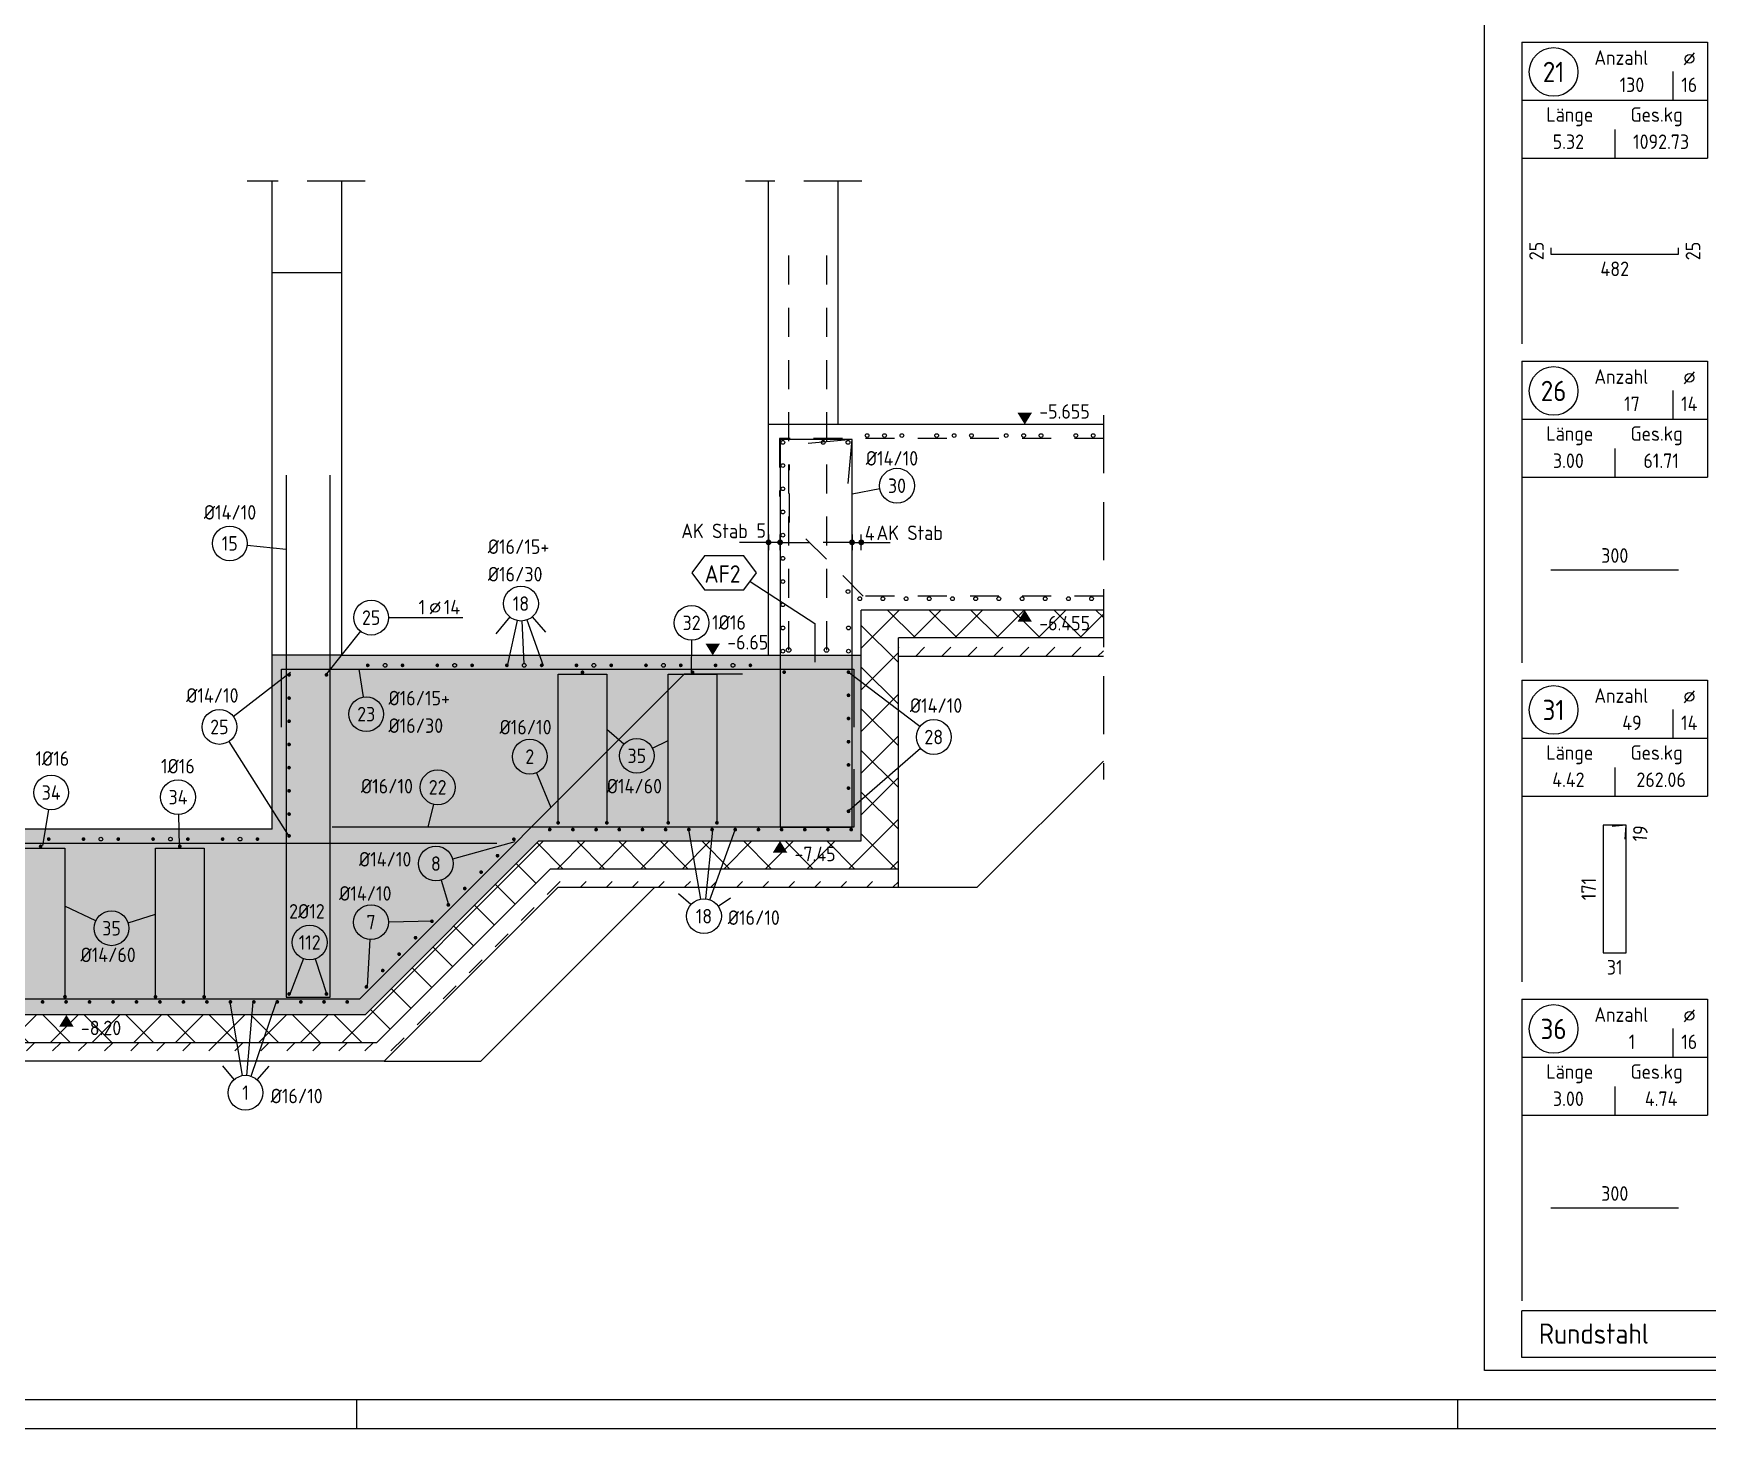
# Model space of a CAD drawing. Extents: x -13.2 to 53.1, y -36.8 to 21.9.
# Drawn here: x 18.83 to 26.05, y 0 to 6.01 of the extents above; entities that cross this region are included whole.
import ezdxf
from ezdxf.enums import TextEntityAlignment as Align

# ---------------------------------------------------------------- set-up
doc = ezdxf.new("R2010")
doc.units = 0
doc.header["$LTSCALE"] = 0.25
for name, pattern in [('AUSGEZOGEN', [1000.01, 1000, 0.01]), ('GESTRICHELT', [0.75, 0.5, -0.25]), ('GESTRICHELTX2', [1.5, 1, -0.5]), ('VERDECKTX2', [0.75, 0.5, -0.25])]:
    doc.linetypes.add(name, pattern=pattern)
for name, color, linetype in [('AFB', 7, 'Continuous'), ('AFU', 7, 'Continuous'), ('BETON', 7, 'Continuous'), ('grau_mittel', 7, 'Continuous'), ('HILFE', 7, 'Continuous'), ('koten', 7, 'Continuous'), ('MASSE', 7, 'Continuous'), ('OBJEKT', 7, 'Continuous'), ('RAHMEN', 7, 'Continuous'), ('RND', 7, 'Continuous'), ('RND-1', 7, 'Continuous'), ('RND_BILD', 7, 'Continuous'), ('SFP_Dämmung', 7, 'Continuous'), ('SFP_Hilfe', 7, 'Continuous'), ('TEXT', 7, 'Continuous')]:
    doc.layers.add(name, color=color, linetype=linetype)
doc.styles.add('txt', font='isocp.shx')
doc.linetypes.add('AFU_50K', pattern='A,0.15,["/",Standard,S=0.2,R=0,X=-0.01,Y=-0.1],0.07,["/",Standard,S=0.2,R=0,X=-0.01,Y=-0.1],0.15', length=0.37)
doc.linetypes.add('AFU_50L', pattern='A,0.75,["/",Standard,S=0.2,R=0,X=-0.01,Y=-0.1],0.07,["/",Standard,S=0.2,R=0,X=-0.01,Y=-0.1],0.75', length=1.57)
doc.dimstyles.new('DOT_I', dxfattribs={"dimscale": 0.25, "dimtxt": 0.25, "dimasz": 0.25, "dimexe": 0.1, "dimexo": 0.3, "dimgap": 0.1, "dimtad": 1, "dimdec": 3, "dimzin": 3, "dimtxsty": 'txt', "dimblk": 'DOT', "dimblk1": 'DOT', "dimblk2": 'DOT', "dimsah": 1, "dimcen": 0.1, "dimse1": 1, "dimse2": 1, "dimazin": 0, "dimtfac": 1, "dimtdec": 4, "dimtix": 1, "dimtmove": 2, "dimatfit": 3, "dimfxl": 0, "dimtvp": 1, "dimtolj": 1, "dimtzin": 0, "dimarcsym": 0})

# ---------------------------------------------------------------- blocks, each defined once
blk = doc.blocks.new('okrd_o')
at = {"layer": 'koten', "color": 7, "linetype": 'Continuous'}
blk.add_solid([(-0.125, 0.202), (0.125, 0.202), (0, 0)], dxfattribs=at)
at = {"layer": 'koten', "style": 'txt'}
blk.add_attdef('OKRD', (0.25, 0.1), '', height=0.25, dxfattribs=at)
blk = doc.blocks.new('okrd_u')
at = {"layer": 'koten', "color": 7, "linetype": 'Continuous'}
blk.add_solid([(-0.125, -0.202), (0.125, -0.202), (0, 0)], dxfattribs=at)
at = {"layer": 'koten', "style": 'txt'}
blk.add_attdef('OKRD', (0.25, -0.35), '', height=0.25, dxfattribs=at)
blk = doc.blocks.new('RND_HIN')
at = {"layer": 'RND', "color": 7, "linetype": 'Continuous'}
blk.add_circle((0, 0), 0.3, dxfattribs=at)
at = {"layer": 'RND', "color": 7, "linetype": 'Continuous', "style": 'txt'}
blk.add_attdef('POSI', text='', height=0.25, dxfattribs=at).set_placement((0, 0), align=Align.MIDDLE)
blk = doc.blocks.new('RND_LEI')
at = {"layer": 'RND', "color": 7, "linetype": 'Continuous'}
blk.add_line((1.022, 0.066), (1.19, 0.27), dxfattribs=at)
for centre, radius in [((0, 0), 0.3), ((1.106, 0.168), 0.075)]:
    blk.add_circle(centre, radius, dxfattribs=at)
at = {"layer": 'RND', "color": 7, "linetype": 'Continuous', "style": 'txt'}
blk.add_attdef('ANZ', text='', height=0.25, dxfattribs=at).set_placement((0.931, 0.057), align=Align.RIGHT)
for tag, p in [('DUM', (1.253, 0.057)), ('ABSTD', (1.674, 0.057)), ('POSTXT', (0.374, -0.327))]:
    blk.add_attdef(tag, p, '', height=0.25, dxfattribs=at)
blk.add_attdef('POSL', text='', height=0.25, dxfattribs=at).set_placement((0, 0), align=Align.MIDDLE)
blk = doc.blocks.new('A0-19-0')
at = {"layer": 'RAHMEN', "color": 5}
blk.add_line((2, 0.5), (137.4, 0.5), dxfattribs=at)
at = {"layer": 'RAHMEN', "color": 7}
for p, q in [((80.9, 0.5), (80.9, 0)), ((99.9, 0), (99.9, 0.5))]:
    blk.add_line(p, q, dxfattribs=at)
at = {"layer": 'RAHMEN'}
blk.add_line((0, 0), (137.9, 0), dxfattribs=at)
blk = doc.blocks.new('RND_LIS2')
at = {"layer": 'RND', "color": 3, "linetype": 'Continuous'}
for p, q in [((0, 0), (0, -5.2)), ((0, 0), (3.2, 0)), ((3.2, 0), (3.2, -2)), ((2.6, -0.503), (2.6, -1)), ((0, -1), (3.2, -1)), ((1.6, -1.503), (1.6, -2)), ((0, -2), (3.2, -2))]:
    blk.add_line(p, q, dxfattribs=at)
at = {"layer": 'RND', "color": 7, "linetype": 'Continuous'}
blk.add_line((2.805, -0.39), (2.973, -0.186), dxfattribs=at)
at = {"layer": 'RND', "color": 1, "linetype": 'Continuous'}
blk.add_circle((0.545, -0.513), 0.42, dxfattribs=at)
at = {"layer": 'RND', "color": 7, "linetype": 'Continuous'}
blk.add_circle((2.889, -0.288), 0.075, dxfattribs=at)
at = {"layer": 'RND', "color": 7, "linetype": 'Continuous', "style": 'txt'}
for s, p in [('Anzahl', (1.249, -0.391)), ('Länge', (0.42, -1.373)), ('Ges.kg', (1.872, -1.373))]:
    blk.add_text(s, height=0.25, dxfattribs=at).set_placement(p)
at = {"layer": 'RND', "color": 1, "linetype": 'Continuous', "style": 'txt'}
blk.add_attdef('POS1', text='', height=0.35, dxfattribs=at).set_placement((0.545, -0.513), align=Align.MIDDLE)
at = {"layer": 'RND', "color": 7, "linetype": 'Continuous', "style": 'txt'}
for tag, p in [('STK1', (1.897, -0.859)), ('DS1', (2.885, -0.859)), ('LANG1', (0.8, -1.841)), ('GEW', (2.4, -1.841))]:
    blk.add_attdef(tag, text='', height=0.25, dxfattribs=at).set_placement(p, align=Align.CENTER)
blk = doc.blocks.new('DOT')
at = {"layer": 'MASSE', "color": 7, "linetype": 'Continuous'}
for p, q in [((0, 0), (-1, 0)), ((0, 0.54), (0, -0.54))]:
    blk.add_line(p, q, dxfattribs=at)
at = {"layer": 'MASSE', "color": 7, "linetype": 'Continuous', "const_width": 0.2}
blk.add_lwpolyline([(-0.1, 0, 1), (0.1, 0, 1)], format="xyb", close=True, dxfattribs=at)
blk = doc.blocks.new('*D54')
at = {"layer": 'Defpoints', "color": 0, "linetype": 'AUSGEZOGEN', "transparency": 16777216}
for p in [(22.002, 3.8196), (22.002, 3.8196), (22.052, 3.8196)]:
    blk.add_point(p, dxfattribs=at)
at = {"layer": 'MASSE', "color": 0, "linetype": 'AUSGEZOGEN', "lineweight": -2, "transparency": 16777216}
for p, q in [((21.9395, 3.8196), (21.877, 3.8196)), ((22.052, 3.8196), (22.002, 3.8196)), ((22.1145, 3.8196), (22.177, 3.8196))]:
    blk.add_line(p, q, dxfattribs=at)
at = {"layer": 'MASSE', "color": 0, "linetype": 'AUSGEZOGEN', "lineweight": -2, "transparency": 16777216, "xscale": 0.0625, "yscale": 0.0625, "zscale": 0.0625}
blk.add_blockref('DOT', (22.002, 3.8196), dxfattribs=at)
at = {"layer": 'MASSE', "color": 0, "linetype": 'AUSGEZOGEN', "lineweight": -2, "transparency": 16777216, "xscale": 0.0625, "yscale": 0.0625, "zscale": 0.0625, "rotation": 180}
blk.add_blockref('DOT', (22.052, 3.8196), dxfattribs=at)
at = {"layer": 'MASSE', "color": 0, "linetype": 'AUSGEZOGEN', "transparency": 16777216, "insert": (21.9704, 3.8707), "char_height": 0.0625, "attachment_point": 5, "style": 'txt'}
blk.add_mtext('\\A1;5', dxfattribs=at)
blk = doc.blocks.new('*D55')
at = {"layer": 'Defpoints', "color": 0, "linetype": 'AUSGEZOGEN', "transparency": 16777216}
for p in [(22.362, 3.8196), (22.402, 3.8196), (22.402, 3.8196)]:
    blk.add_point(p, dxfattribs=at)
at = {"layer": 'MASSE', "color": 0, "linetype": 'AUSGEZOGEN', "lineweight": -2, "transparency": 16777216}
for p, q in [((22.2995, 3.8196), (22.237, 3.8196)), ((22.362, 3.8196), (22.402, 3.8196)), ((22.4645, 3.8196), (22.527, 3.8196))]:
    blk.add_line(p, q, dxfattribs=at)
at = {"layer": 'MASSE', "color": 0, "linetype": 'AUSGEZOGEN', "lineweight": -2, "transparency": 16777216, "xscale": 0.0625, "yscale": 0.0625, "zscale": 0.0625}
blk.add_blockref('DOT', (22.362, 3.8196), dxfattribs=at)
at = {"layer": 'MASSE', "color": 0, "linetype": 'AUSGEZOGEN', "lineweight": -2, "transparency": 16777216, "xscale": 0.0625, "yscale": 0.0625, "zscale": 0.0625, "rotation": 180}
blk.add_blockref('DOT', (22.402, 3.8196), dxfattribs=at)
at = {"layer": 'MASSE', "color": 0, "linetype": 'AUSGEZOGEN', "transparency": 16777216, "insert": (22.4384, 3.8594), "char_height": 0.0625, "attachment_point": 5, "style": 'txt'}
blk.add_mtext('\\A1;4', dxfattribs=at)
blk = doc.blocks.new('RND_SUM')
at = {"layer": 'RND', "color": 5, "linetype": 'Continuous'}
for p, q in [((0, 0), (0, 0.8)), ((11, 0.8), (0, 0.8)), ((11, 0.8), (11, 0)), ((11, 0), (0, 0))]:
    blk.add_line(p, q, dxfattribs=at)
at = {"layer": 'RND', "color": 1, "linetype": 'Continuous', "style": 'txt'}
for s, p in [('Rundstahl', (0.292, 0.235)), ('kg', (6.483, 0.235))]:
    blk.add_text(s, height=0.35, dxfattribs=at).set_placement(p)
blk.add_text('x liefern', height=0.35, dxfattribs=at).set_placement((10.784, 0.235), align=Align.RIGHT)
for tag, p in [('RND-S', (6.203, 0.235)), ('RND-Z', (8.59, 0.235))]:
    blk.add_attdef(tag, text='', height=0.35, dxfattribs=at).set_placement(p, align=Align.RIGHT)

msp = doc.modelspace()

# ---------------------------------------------------------------- hatches: boundary and pattern name
at = {"layer": 'grau_mittel'}
msp.add_hatch(color=61, dxfattribs=at).paths.add_polyline_path([(21.012, 2.5327), (22.402, 2.5327), (22.402, 3.3327), (22.002, 3.3327), (20.162, 3.3327), (19.862, 3.3327), (19.862, 2.5827), (18.402, 2.5827), (18.402, 3.3327), (17.502, 3.3327), (17.502, 1.7827), (20.262, 1.7827)])
at = {"layer": 'SFP_Dämmung', "linetype": 'AUSGEZOGEN'}
h = msp.add_hatch(dxfattribs=at)
h.set_pattern_fill('ANSI37', color=171, scale=0.04, angle=-180, double=1)
h.paths.add_polyline_path([(17.502, 3.5277), (16.747, 4.2827), (15.5142, 4.2827), (15.5142, 4.1627), (16.6972, 4.1627), (17.342, 3.518), (17.342, 1.6627), (20.3117, 1.6627), (21.0617, 2.4127), (22.562, 2.4127), (22.562, 3.4077), (23.4458, 3.4077), (23.4458, 3.5277), (22.402, 3.5277), (22.402, 2.5327), (21.012, 2.5327), (20.262, 1.7827), (17.502, 1.7827)])
h.paths.add_polyline_path([(15.6491, 4.181), (15.8536, 4.181), (15.8536, 4.2693), (15.6491, 4.2693)], flags=24)
h.paths.add_polyline_path([(19.0313, 1.6835), (19.236, 1.6835), (19.236, 1.7726), (19.0313, 1.7726)], flags=24)
h.paths.add_polyline_path([(22.1088, 2.431), (22.322, 2.431), (22.322, 2.5193), (22.1088, 2.5193)], flags=24)
h.paths.add_polyline_path([(23.1632, 3.4253), (23.4216, 3.4253), (23.4216, 3.5178), (23.1632, 3.5178)], flags=24)
at = {"layer": 'SFP_Hilfe', "linetype": 'AUSGEZOGEN'}
h = msp.add_hatch(dxfattribs=at)
h.set_pattern_fill('DASH', color=171, scale=0.025, angle=-135, double=1)
h.paths.add_polyline_path([(16.6972, 4.1627), (15.5142, 4.1627), (15.5142, 4.0827), (16.6641, 4.0827), (17.342, 3.4049), (17.342, 3.518)])
h.paths.add_polyline_path([(21.0948, 2.3327), (22.562, 2.3327), (22.562, 2.4127), (21.0617, 2.4127), (20.3117, 1.6627), (17.342, 1.6627), (17.342, 1.5827), (20.3448, 1.5827)])
h.paths.add_polyline_path([(23.4458, 3.4077), (22.562, 3.4077), (22.562, 3.3277), (23.4458, 3.3277)])

# ---------------------------------------------------------------- linework, layer by layer
at = {"layer": 'AFB', "color": 102, "linetype": 'AUSGEZOGEN'}
msp.add_line((21.9231, 3.6513), (22.202, 3.4697), dxfattribs=at)
at = {"layer": 'AFB', "color": 1, "linetype": 'AUSGEZOGEN'}
msp.add_line((22.202, 3.4697), (22.202, 3.3027), dxfattribs=at)
msp.add_lwpolyline([(21.7252, 3.7621), (21.671, 3.6882), (21.7252, 3.6143), (21.896, 3.6143), (21.9503, 3.6882), (21.896, 3.7621)], close=True, dxfattribs=at)
at = {"layer": 'AFU', "color": 8, "linetype": 'AFU_50K'}
for p, q in [((22.302, 4.3277), (22.002, 4.3277)), ((20.162, 3.3327), (19.862, 3.3327))]:
    msp.add_line(p, q, dxfattribs=at)
at = {"layer": 'AFU', "color": 8, "linetype": 'AFU_50L'}
msp.add_line((22.002, 3.3327), (22.402, 3.3327), dxfattribs=at)
at = {"layer": 'BETON', "color": 6, "linetype": 'AUSGEZOGEN'}
for p, q in [((22.002, 3.3327), (22.002, 5.3765)), ((22.302, 4.3277), (22.302, 5.3765)), ((19.862, 2.5827), (19.862, 4.9827)), ((19.862, 4.9827), (20.162, 4.9827)), ((20.162, 3.3327), (20.162, 4.9827)), ((23.4458, 4.3277), (22.302, 4.3277)), ((23.4458, 3.5277), (22.402, 3.5277)), ((22.402, 2.5327), (22.402, 3.5277)), ((20.162, 3.3327), (22.002, 3.3327)), ((19.862, 2.5827), (18.402, 2.5827)), ((20.262, 1.7827), (21.012, 2.5327)), ((21.012, 2.5327), (22.402, 2.5327)), ((20.262, 1.7827), (17.502, 1.7827))]:
    msp.add_line(p, q, dxfattribs=at)
at = {"layer": 'HILFE', "color": 102, "linetype": 'GESTRICHELTX2'}
for p, q in [((20.262, 5.3765), (19.7537, 5.3765)), ((22.404, 5.3765), (21.902, 5.3765)), ((23.4458, 4.3676), (23.4458, 2.797))]:
    msp.add_line(p, q, dxfattribs=at)
at = {"layer": 'HILFE', "color": 102, "linetype": 'AUSGEZOGEN'}
for p, q in [((23.4458, 3.4077), (22.562, 3.4077)), ((22.562, 2.4127), (22.562, 3.4077)), ((23.4458, 3.3277), (22.562, 3.3277)), ((22.902, 2.3327), (23.4458, 2.8766)), ((20.3117, 1.6627), (21.0617, 2.4127)), ((21.0617, 2.4127), (22.562, 2.4127)), ((22.562, 2.3327), (22.562, 2.4127)), ((20.3448, 1.5827), (21.0948, 2.3327)), ((20.762, 1.5827), (21.512, 2.3327)), ((21.0948, 2.3327), (22.562, 2.3327)), ((22.562, 2.3327), (22.902, 2.3327)), ((20.3117, 1.6627), (17.342, 1.6627)), ((20.3448, 1.5827), (17.342, 1.5827)), ((20.3448, 1.5827), (20.762, 1.5827))]:
    msp.add_line(p, q, dxfattribs=at)
at = {"layer": 'OBJEKT', "color": 7, "linetype": 'AUSGEZOGEN'}
for p, q in [((19.862, 4.9827), (19.862, 5.3765)), ((20.162, 4.9827), (20.162, 5.3765))]:
    msp.add_line(p, q, dxfattribs=at)
at = {"layer": 'RND', "color": 102, "linetype": 'AUSGEZOGEN'}
for p, q in [((22.4822, 4.05), (22.362, 4.0274)), ((19.7535, 3.8073), (19.922, 3.7897)), ((20.8866, 3.4979), (20.8262, 3.4252)), ((20.9184, 3.4824), (20.8768, 3.2935)), ((20.938, 3.4807), (20.9465, 3.2955)), ((20.96, 3.4851), (21.0308, 3.2895)), ((20.9834, 3.4987), (21.0404, 3.4326)), ((20.242, 3.4365), (20.0957, 3.2525)), ((21.6695, 3.3977), (21.6681, 3.2579)), ((19.6935, 3.0697), (19.9402, 3.2596)), ((20.2558, 3.1535), (20.2372, 3.2727)), ((22.6548, 3.0259), (22.3461, 3.2606)), ((19.6744, 2.9607), (19.9356, 2.5504)), ((21.3776, 2.9491), (21.3046, 3.013)), ((21.5016, 2.9325), (21.5696, 2.9654)), ((22.6579, 2.9313), (22.3497, 2.6632)), ((21.0011, 2.8266), (21.0628, 2.6765)), ((20.5569, 2.691), (20.5322, 2.5927)), ((18.8968, 2.6671), (18.8717, 2.5123)), ((19.4576, 2.6464), (19.4612, 2.5097)), ((20.64, 2.4551), (20.9101, 2.5301)), ((21.7107, 2.2823), (21.6585, 2.5819)), ((21.7314, 2.283), (21.7623, 2.5791)), ((21.749, 2.279), (21.8578, 2.5805)), ((20.59, 2.3633), (20.6224, 2.2588)), ((19.1012, 2.1883), (18.9683, 2.2512)), ((21.6674, 2.2581), (21.6142, 2.3052)), ((21.7854, 2.2509), (21.8385, 2.2873)), ((19.2403, 2.1794), (19.3583, 2.2177)), ((20.3628, 2.184), (20.5564, 2.1884)), ((20.2834, 2.1074), (20.2713, 1.9053)), ((19.9962, 2.0252), (19.9374, 1.8727)), ((20.0468, 2.0239), (20.0974, 1.8708)), ((19.7341, 1.5214), (19.6807, 1.8378)), ((19.7528, 1.5222), (19.7792, 1.839)), ((19.7707, 1.5185), (19.8789, 1.8365)), ((19.6982, 1.5047), (19.6483, 1.5637)), ((19.7964, 1.5035), (19.8489, 1.5625))]:
    msp.add_line(p, q, dxfattribs=at)
at = {"layer": 'RND', "color": 7, "linetype": 'AUSGEZOGEN'}
msp.add_line((20.3636, 3.4952), (20.6836, 3.4952), dxfattribs=at)
at = {"layer": 'RND', "color": 7, "linetype": 'GESTRICHELT'}
for points in [[(22.0887, 5.0556), (22.0887, 3.3556)], [(22.252, 5.0556), (22.252, 3.3556)]]:
    msp.add_lwpolyline(points, dxfattribs=at)
at = {"layer": 'RND', "color": 7, "linetype": 'VERDECKTX2'}
for points in [[(23.4458, 4.2677), (22.0496, 4.2677), (22.0496, 4.0177)], [(23.4458, 3.5877), (22.4106, 3.5877), (22.0924, 3.9059), (22.0924, 4.1559)]]:
    msp.add_lwpolyline(points, dxfattribs=at)
at = {"layer": 'RND', "color": 1, "linetype": 'AUSGEZOGEN'}
for points in [[(19.922, 4.1087), (19.922, 1.8587), (20.112, 1.8587), (20.112, 4.1087)], [(17.5338, 2.1027), (17.5338, 1.8527), (20.239, 1.8527), (21.6391, 3.2528), (21.8891, 3.2528)], [(19.902, 3.0227), (19.902, 3.2727), (22.3701, 3.2727), (22.3701, 3.0227)], [(21.0946, 2.6108), (21.0946, 3.2515), (21.3046, 3.2515), (21.3046, 2.6108)], [(21.5696, 2.6108), (21.5696, 3.2515), (21.7796, 3.2515), (21.7796, 2.6108)], [(22.3701, 2.8427), (22.3701, 2.5927), (20.1201, 2.5927)], [(17.5804, 2.5227), (20.8304, 2.5227)], [(18.7583, 1.8608), (18.7583, 2.5015), (18.9683, 2.5015), (18.9683, 1.8608)], [(19.3583, 1.8608), (19.3583, 2.5015), (19.5683, 2.5015), (19.5683, 1.8608)]]:
    msp.add_lwpolyline(points, dxfattribs=at)
at = {"layer": 'RND', "color": 7, "linetype": 'AUSGEZOGEN', "const_width": 0.008}
for points in [[(19.9384, 3.2485, -1), (19.9304, 3.2485, -1)], [(20.0997, 3.2485, -1), (20.0917, 3.2485, -1)], [(20.2697, 3.2895, 1), (20.2777, 3.2895, 1)], [(20.4197, 3.2895, 1), (20.4277, 3.2895, 1)], [(20.5697, 3.2895, 1), (20.5777, 3.2895, 1)], [(20.7197, 3.2895, 1), (20.7277, 3.2895, 1)], [(20.8697, 3.2895, 1), (20.8777, 3.2895, 1)], [(21.0197, 3.2895, 1), (21.0277, 3.2895, 1)], [(21.1697, 3.2895, 1), (21.1777, 3.2895, 1)], [(21.1956, 3.2595, 1), (21.2036, 3.2595, 1)], [(21.3197, 3.2895, 1), (21.3277, 3.2895, 1)], [(21.4697, 3.2895, 1), (21.4777, 3.2895, 1)], [(21.6197, 3.2895, 1), (21.6277, 3.2895, 1)], [(21.6706, 3.2595, 1), (21.6786, 3.2595, 1)], [(21.7697, 3.2895, 1), (21.7777, 3.2895, 1)], [(21.9197, 3.2895, 1), (21.9277, 3.2895, 1)], [(22.0656, 3.2603, 1), (22.0736, 3.2603, 1)], [(22.3428, 3.2603, 1), (22.3508, 3.2603, 1)], [(19.9384, 3.1485, -1), (19.9304, 3.1485, -1)], [(22.3428, 3.1603, 1), (22.3508, 3.1603, 1)], [(19.9384, 3.0485, -1), (19.9304, 3.0485, -1)], [(22.3428, 3.0603, 1), (22.3508, 3.0603, 1)], [(22.3428, 2.9603, 1), (22.3508, 2.9603, 1)], [(19.9384, 2.9485, -1), (19.9304, 2.9485, -1)], [(19.9384, 2.8485, -1), (19.9304, 2.8485, -1)], [(22.3428, 2.8603, 1), (22.3508, 2.8603, 1)], [(19.9384, 2.7485, -1), (19.9304, 2.7485, -1)], [(22.3428, 2.7603, 1), (22.3508, 2.7603, 1)], [(19.9384, 2.6485, -1), (19.9304, 2.6485, -1)], [(21.0906, 2.6108, 1), (21.0986, 2.6108, 1)], [(21.3006, 2.6108, 1), (21.3086, 2.6108, 1)], [(21.5656, 2.6108, 1), (21.5736, 2.6108, 1)], [(21.7756, 2.6108, 1), (21.7836, 2.6108, 1)], [(22.3428, 2.6603, 1), (22.3508, 2.6603, 1)], [(18.9021, 2.5405, -1), (18.8941, 2.5405, -1)], [(19.0521, 2.5405, -1), (19.0441, 2.5405, -1)], [(19.2021, 2.5405, -1), (19.1941, 2.5405, -1)], [(19.3521, 2.5405, -1), (19.3441, 2.5405, -1)], [(19.5021, 2.5405, -1), (19.4941, 2.5405, -1)], [(19.6521, 2.5405, -1), (19.6441, 2.5405, -1)], [(19.8021, 2.5405, -1), (19.7941, 2.5405, -1)], [(19.9384, 2.5544, -1), (19.9304, 2.5544, -1)], [(20.9082, 2.5397, -1), (20.9002, 2.5397, -1)], [(21.0544, 2.5815, 1), (21.0624, 2.5815, 1)], [(21.1544, 2.5815, 1), (21.1624, 2.5815, 1)], [(21.2544, 2.5815, 1), (21.2624, 2.5815, 1)], [(21.3544, 2.5815, 1), (21.3624, 2.5815, 1)], [(21.4544, 2.5815, 1), (21.4624, 2.5815, 1)], [(21.5544, 2.5815, 1), (21.5624, 2.5815, 1)], [(21.6544, 2.5815, 1), (21.6624, 2.5815, 1)], [(21.7544, 2.5815, 1), (21.7624, 2.5815, 1)], [(21.8544, 2.5815, 1), (21.8624, 2.5815, 1)], [(21.9544, 2.5815, 1), (21.9624, 2.5815, 1)], [(22.0544, 2.5815, 1), (22.0624, 2.5815, 1)], [(22.1544, 2.5815, 1), (22.1624, 2.5815, 1)], [(22.2544, 2.5815, 1), (22.2624, 2.5815, 1)], [(22.3544, 2.5815, 1), (22.3624, 2.5815, 1)], [(18.8593, 2.5095, 1), (18.8673, 2.5095, 1)], [(19.4593, 2.5095, 1), (19.4673, 2.5095, 1)], [(20.8375, 2.469, -1), (20.8295, 2.469, -1)], [(20.7668, 2.3983, -1), (20.7588, 2.3983, -1)], [(20.6961, 2.3276, -1), (20.6881, 2.3276, -1)], [(20.6253, 2.2569, -1), (20.6173, 2.2569, -1)], [(20.5546, 2.1862, -1), (20.5466, 2.1862, -1)], [(20.4839, 2.1154, -1), (20.4759, 2.1154, -1)], [(20.4132, 2.0447, -1), (20.4052, 2.0447, -1)], [(20.3425, 1.974, -1), (20.3345, 1.974, -1)], [(19.9384, 1.8729, -1), (19.9304, 1.8729, -1)], [(20.0997, 1.8729, -1), (20.0917, 1.8729, -1)], [(20.2718, 1.9033, -1), (20.2638, 1.9033, -1)], [(18.8757, 1.8387, -1), (18.8677, 1.8387, -1)], [(18.9643, 1.8608, 1), (18.9723, 1.8608, 1)], [(18.9769, 1.8387, -1), (18.9689, 1.8387, -1)], [(19.0781, 1.8387, -1), (19.0701, 1.8387, -1)], [(19.1794, 1.8387, -1), (19.1714, 1.8387, -1)], [(19.2806, 1.8387, -1), (19.2726, 1.8387, -1)], [(19.3543, 1.8608, 1), (19.3623, 1.8608, 1)], [(19.3818, 1.8387, -1), (19.3738, 1.8387, -1)], [(19.483, 1.8387, -1), (19.475, 1.8387, -1)], [(19.5643, 1.8608, 1), (19.5723, 1.8608, 1)], [(19.5843, 1.8387, -1), (19.5763, 1.8387, -1)], [(19.6855, 1.8387, -1), (19.6775, 1.8387, -1)], [(19.7867, 1.8387, -1), (19.7787, 1.8387, -1)], [(19.8879, 1.8387, -1), (19.8799, 1.8387, -1)], [(19.9892, 1.8387, -1), (19.9812, 1.8387, -1)], [(20.0892, 1.8387, -1), (20.0812, 1.8387, -1)], [(20.1892, 1.8387, -1), (20.1812, 1.8387, -1)]]:
    msp.add_lwpolyline(points, format="xyb", close=True, dxfattribs=at)
at = {"layer": 'RND', "color": 7, "linetype": 'AUSGEZOGEN'}
for centre, radius in [((22.4271, 4.2801), 0.008), ((22.5771, 4.2801), 0.008), ((22.7271, 4.2801), 0.008), ((22.8771, 4.2801), 0.008), ((23.0271, 4.2801), 0.008), ((23.1771, 4.2801), 0.008), ((23.3271, 4.2801), 0.008), ((22.064, 4.2506), 0.008), ((22.2379, 4.2506), 0.008), ((22.3448, 4.2506), 0.008), ((22.064, 4.1506), 0.008), ((22.064, 4.0506), 0.008), ((22.064, 3.9506), 0.008), ((22.064, 3.8506), 0.008), ((22.064, 3.7506), 0.008), ((22.064, 3.6506), 0.008), ((22.3448, 3.6076), 0.008), ((22.064, 3.5506), 0.008), ((22.3952, 3.5768), 0.008), ((22.4952, 3.5768), 0.008), ((22.5952, 3.5768), 0.008), ((22.6952, 3.5768), 0.008), ((22.7952, 3.5768), 0.008), ((22.8952, 3.5768), 0.008), ((22.9952, 3.5768), 0.008), ((23.0952, 3.5768), 0.008), ((23.1952, 3.5768), 0.008), ((23.2952, 3.5768), 0.008), ((23.3952, 3.5768), 0.008), ((22.064, 3.4506), 0.008), ((22.3468, 3.4506), 0.008), ((22.064, 3.3506), 0.008), ((22.0887, 3.3556), 0.01), ((22.252, 3.3556), 0.01), ((22.3468, 3.3506), 0.008), ((20.3487, 3.2895), 0.008), ((20.6487, 3.2895), 0.008), ((20.9487, 3.2895), 0.008), ((21.2487, 3.2895), 0.008), ((21.5487, 3.2895), 0.008), ((21.8487, 3.2895), 0.008), ((19.1231, 2.5405), 0.008), ((19.4231, 2.5405), 0.008), ((19.7231, 2.5405), 0.008)]:
    msp.add_circle(centre, radius, dxfattribs=at)
at = {"layer": 'RND', "color": 102, "linetype": 'AUSGEZOGEN'}
for centre in [(22.5021, 4.2801), (22.8021, 4.2801), (23.1021, 4.2801), (23.4021, 4.2801)]:
    msp.add_circle(centre, 0.008, dxfattribs=at)
at = {"layer": 'RND-1', "color": 1, "linetype": 'AUSGEZOGEN'}
msp.add_lwpolyline([(22.3454, 4.0734), (22.362, 4.2627), (22.052, 4.2627), (22.052, 2.5927), (22.362, 2.5927), (22.362, 4.2627), (22.1727, 4.2461)], dxfattribs=at)
at = {"layer": 'RND_BILD', "color": 1, "linetype": 'AUSGEZOGEN'}
for points in [[(25.376, 5.0898), (25.376, 5.0612), (25.926, 5.0612), (25.926, 5.0898)], [(25.376, 3.7005), (25.926, 3.7005)], [(25.6956, 2.5396), (25.7009, 2.6005), (25.6012, 2.6005), (25.6012, 2.0505), (25.7009, 2.0505), (25.7009, 2.6005), (25.64, 2.5952)], [(25.376, 0.9505), (25.926, 0.9505)]]:
    msp.add_lwpolyline(points, dxfattribs=at)
at = {"layer": 'TEXT', "color": 1, "linetype": 'AUSGEZOGEN'}
msp.add_lwpolyline([(25.0896, 11.7274), (29.4619, 11.7274), (29.4619, 0.25), (25.0896, 0.25)], close=True, dxfattribs=at)

# ---------------------------------------------------------------- block references
at = {"layer": 'koten', "color": 191, "linetype": 'AUSGEZOGEN', "xscale": 0.25, "yscale": 0.25, "zscale": 0.25}
for name, p, values in [('okrd_o', (23.1068, 4.3277), {'OKRD': '-5.655'}), ('okrd_u', (23.1068, 3.5277), {'OKRD': '-6.455'}), ('okrd_o', (21.7614, 3.3327), {'OKRD': '-6.65'}), ('okrd_u', (22.0516, 2.5327), {'OKRD': '-7.45'}), ('okrd_u', (18.9743, 1.7827), {'OKRD': '-8.20'})]:
    msp.add_blockref(name, p, dxfattribs=at).add_auto_attribs(values)
at = {"layer": 'RAHMEN', "color": 5, "linetype": 'AUSGEZOGEN', "xscale": 0.25, "yscale": 0.25, "zscale": 0.25}
msp.add_blockref('A0-19-0', (0, 0), dxfattribs=at)
at = {"layer": 'RND', "color": 7, "linetype": 'AUSGEZOGEN', "xscale": 0.25, "yscale": 0.25, "zscale": 0.25}
for name, p, values in [('RND_HIN', (22.5559, 4.0638), {'POSI': '30'}), ('RND_HIN', (19.6789, 3.8151), {'POSI': '15'}), ('RND_HIN', (20.9345, 3.5556), {'POSI': '18'}), ('RND_LEI', (20.2886, 3.4952), {'POSL': '25', 'DUM': '14', 'ANZ': '1'}), ('RND_HIN', (21.6703, 3.4727), {'POSI': '32'}), ('RND_HIN', (20.2673, 3.0793), {'POSI': '23'}), ('RND_HIN', (19.6341, 3.024), {'POSI': '25'}), ('RND_HIN', (22.7145, 2.9805), {'POSI': '28'}), ('RND_HIN', (20.9725, 2.896), {'POSI': '2'}), ('RND_HIN', (21.4341, 2.8997), {'POSI': '35'}), ('RND_HIN', (18.9087, 2.7412), {'POSI': '34'}), ('RND_HIN', (20.5752, 2.7638), {'POSI': '22'}), ('RND_HIN', (19.4556, 2.7214), {'POSI': '34'}), ('RND_HIN', (20.5677, 2.435), {'POSI': '8'}), ('RND_HIN', (20.2879, 2.1823), {'POSI': '7'}), ('RND_HIN', (21.7236, 2.2084), {'POSI': '18'}), ('RND_HIN', (19.169, 2.1562), {'POSI': '35'}), ('RND_HIN', (20.0233, 2.0951), {'POSI': '112'}), ('RND_HIN', (19.7466, 1.4474), {'POSI': '1'})]:
    msp.add_blockref(name, p, dxfattribs=at).add_auto_attribs(values)
at = {"layer": 'RND_BILD', "color": 6, "linetype": 'AUSGEZOGEN', "xscale": 0.25, "yscale": 0.25, "zscale": 0.25}
msp.add_blockref('RND_LIS2', (25.251, 5.9755), dxfattribs=at).add_auto_attribs({'POS1': '21', 'STK1': '130', 'DS1': '16', 'LANG1': '5.32', 'GEW': '1092.73'})
at = {"layer": 'RND_BILD', "color": 7, "linetype": 'AUSGEZOGEN', "xscale": 0.25, "yscale": 0.25, "zscale": 0.25}
for name, p, values in [('RND_LIS2', (25.251, 4.6005), {'POS1': '26', 'STK1': '17', 'DS1': '14', 'LANG1': '3.00', 'GEW': '61.71'}), ('RND_LIS2', (25.251, 3.2255), {'POS1': '31', 'STK1': '49', 'DS1': '14', 'LANG1': '4.42', 'GEW': '262.06'}), ('RND_LIS2', (25.251, 1.8505), {'POS1': '36', 'STK1': '1', 'DS1': '16', 'LANG1': '3.00', 'GEW': '4.74'}), ('RND_SUM', (25.251, 0.3065), {'RND-S': '5798.22', 'RND-Z': '1'})]:
    msp.add_blockref(name, p, dxfattribs=at).add_auto_attribs(values)

# ---------------------------------------------------------------- texts
at = {"layer": 'AFB', "color": 7, "linetype": 'AUSGEZOGEN', "style": 'txt'}
msp.add_text('AF2', height=0.075, dxfattribs=at).set_placement((21.7263, 3.6458))
at = {"layer": 'RND_BILD', "color": 7, "linetype": 'AUSGEZOGEN', "style": 'txt'}
for s, rotation, p in [('25', 90, (25.3135, 5.0755)), ('25', 90, (25.9885, 5.0755)), ('19', 84.99986, (25.7605, 2.5646)), ('171', 90, (25.5387, 2.3255))]:
    msp.add_text(s, height=0.063, rotation=rotation, dxfattribs=at).set_placement(p, align=Align.MIDDLE)
for s, p in [('482', (25.651, 4.9987)), ('300', (25.651, 3.763)), ('31', (25.651, 1.988)), ('300', (25.651, 1.013))]:
    msp.add_text(s, height=0.063, dxfattribs=at).set_placement(p, align=Align.MIDDLE)
at = {"layer": 'TEXT', "color": 7, "linetype": 'AUSGEZOGEN', "style": 'txt'}
for s, p in [('%%C14/10', (22.4213, 4.1506)), ('%%C14/10', (19.567, 3.9177)), ('AK Stab', (21.6258, 3.8376)), ('%%C16/15+', (20.7915, 3.7698)), ('AK Stab', (22.4677, 3.8297)), ('%%C16/30', (20.7915, 3.6511)), ('1%%C16', (21.7588, 3.4432)), ('%%C14/10', (19.4907, 3.1285)), ('%%C16/15+', (20.3632, 3.1171)), ('%%C14/10', (22.6114, 3.0849)), ('%%C16/30', (20.3632, 2.9983)), ('%%C16/10', (20.8421, 2.9919)), ('1%%C16', (18.841, 2.8566)), ('1%%C16', (19.3824, 2.8237)), ('%%C16/10', (20.2444, 2.7374)), ('%%C14/60', (21.3044, 2.7375)), ('%%C14/10', (20.2359, 2.4223)), ('%%C14/10', (20.1504, 2.2752)), ('2%%C12', (19.9348, 2.198)), ('%%C16/10', (21.8263, 2.1708)), ('%%C14/60', (19.035, 2.0104)), ('%%C16/10', (19.855, 1.4019))]:
    msp.add_text(s, height=0.0625, dxfattribs=at).set_placement(p)

# ---------------------------------------------------------------- dimensions: what is measured, and where the dimension line sits
at = {"layer": 'MASSE', "color": 7, "linetype": 'AUSGEZOGEN'}
for base, p1, p2, picture, middle in [((22.002, 3.8196), (22.052, 3.8196), (22.002, 3.8196), '*D54', (21.9704, 3.8707)), ((22.402, 3.8196), (22.362, 3.8196), (22.402, 3.8196), '*D55', (22.4384, 3.8594))]:
    dim = msp.add_linear_dim(base=base, p1=p1, p2=p2, dimstyle='DOT_I', override={"dimdec": 0, "dimlfac": 100}, dxfattribs=at)
    dim.commit()
    dim.dimension.update_dxf_attribs({"geometry": picture, "text_midpoint": middle, "dimtype": 160})

doc.saveas('drawing.dxf')
